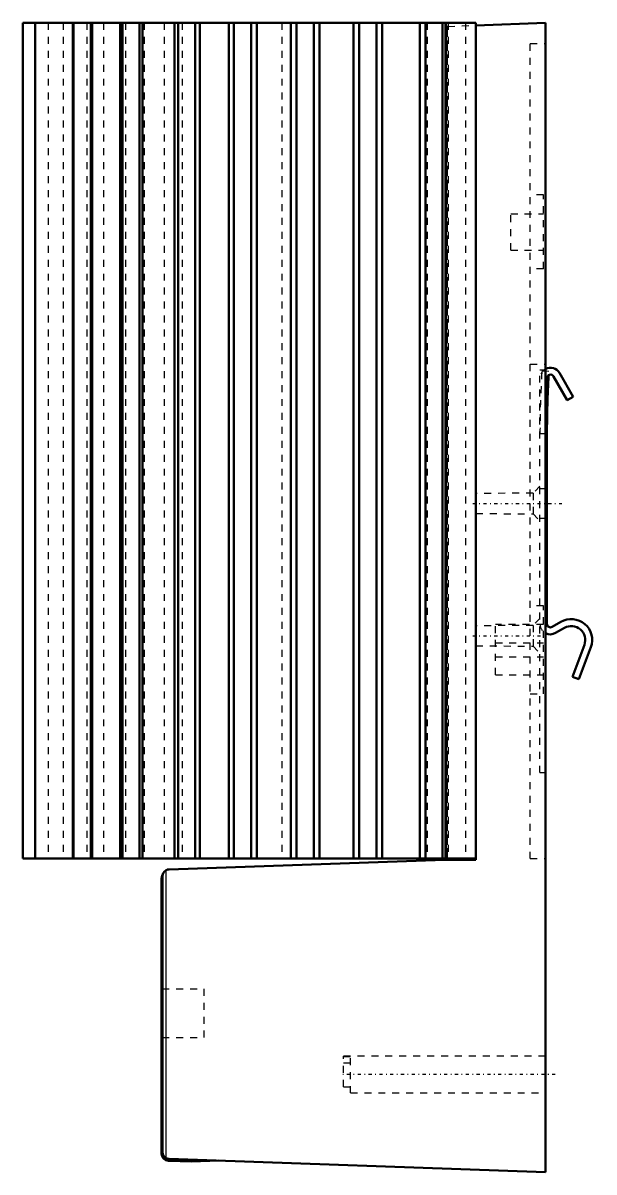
# Model space of a CAD drawing. Header units: millimetres. Extents: x -75 to 7, y 0 to 165.
import ezdxf

# ---------------------------------------------------------------- set-up
doc = ezdxf.new("R2010")
doc.units = ezdxf.units.MM
doc.linetypes.add('Center', pattern=[1.5, 0.45, -0.5, 0.05, -0.5])
doc.linetypes.add('Dashed', pattern=[2, 1, -1])
for name, color, linetype, lineweight in [('AM_0', 7, 'Continuous', 50), ('AM_4', 3, 'Continuous', 25), ('AM_7', 7, 'Center', 25), ('AM_9', 6, 'Dashed', 25)]:
    doc.layers.add(name, color=color, linetype=linetype, lineweight=lineweight)

# ---------------------------------------------------------------- blocks, each defined once
blk = doc.blocks.new('1_3105_XX0__1__2_0_in_3105_360__1__2')
at = {"layer": 'AM_0'}
for p, q in [((0.2, 78.71), (0.2, 114)), ((1.13, 114.25), (3.1, 110.83)), ((3.97, 111.33), (2, 114.75)), ((3.1, 110.83), (3.97, 111.33)), ((2.2, 79), (0.95, 78.28)), ((1.45, 77.41), (2.7, 78.13)), ((5.57, 75.7), (3.86, 71.1)), ((4.79, 70.75), (6.51, 75.35)), ((3.86, 71.1), (4.79, 70.75))]:
    blk.add_line(p, q, dxfattribs=at)
for centre, radius, start, end in [((0.7, 114), 1.5, 29.9966, 117.8181), ((0.7, 114), 0.5, 29.9966, 180), ((150.2, 106), 150, 176.7801, 180), ((3.7, 76.4), 3, 339.509, 120.0035), ((0.7, 78.71), 0.5, 180, 300.0035), ((3.7, 76.4), 2, 339.509, 120.0035), ((0.7, 78.71), 1.5, 242.1819, 300.0035)]:
    blk.add_arc(centre, radius, start, end, dxfattribs=at)
at = {"layer": 'AM_9'}
for p, q in [((0.47, 114.94), (-0.53, 115)), ((0.2, 106), (-0.8, 106)), ((0.2, 98.1), (-0.8, 98.1)), ((-0.8, 93.9), (0.2, 93.9))]:
    blk.add_line(p, q, dxfattribs=at)
for centre, radius, start, end in [((0.7, 114), 1.5, 117.8181, 180), ((150.2, 106), 151, 176.6428, 180), ((0.7, 78.71), 1.5, 180, 242.1819)]:
    blk.add_arc(centre, radius, start, end, dxfattribs=at)
blk = doc.blocks.new('2_3105_360__1__1_0_in_3105_360__1__2')
at = {"layer": 'AM_0'}
for p, q in [((-75, 165), (-10, 165)), ((-75, 165), (-75, 45)), ((-73.26, 165), (-73.26, 45)), ((-67.87, 165), (-67.87, 45)), ((-67.73, 165), (-67.73, 45)), ((-65.27, 165), (-65.27, 45)), ((-65.05, 165), (-65.05, 45)), ((-61.06, 165), (-61.06, 45)), ((-60.73, 165), (-60.73, 45)), ((-58.27, 165), (-58.27, 45)), ((-57.86, 165), (-57.86, 45)), ((-53.27, 165), (-53.27, 45)), ((-52.73, 165), (-52.73, 45)), ((-50.27, 165), (-50.27, 45)), ((-49.63, 165), (-49.63, 45)), ((-45.48, 165), (-45.48, 45)), ((-44.73, 165), (-44.73, 45)), ((-42.27, 165), (-42.27, 45)), ((-41.42, 165), (-41.42, 45)), ((-36.55, 165), (-36.55, 45)), ((-35.73, 165), (-35.73, 45)), ((-33.27, 165), (-33.27, 45)), ((-32.45, 165), (-32.45, 45)), ((-27.55, 165), (-27.55, 45)), ((-26.73, 165), (-26.73, 45)), ((-24.27, 165), (-24.27, 45)), ((-23.45, 165), (-23.45, 45)), ((-18.05, 165), (-18.05, 45)), ((-17.23, 165), (-17.23, 45)), ((-14.77, 165), (-14.77, 45)), ((-14.35, 165), (-14.35, 45)), ((-10, 165), (-10, 44.84)), ((-10, 164.65), (0, 165)), ((0, 165), (0, 0)), ((-75, 45), (-10, 45)), ((-54.03, 43.46), (-14.5, 44.84)), ((-14.5, 44.84), (-14.5, 45)), ((-14.5, 44.84), (-10, 44.84)), ((-55.1, 42.18), (-55.1, 2.62)), ((-55, 42.46), (-55, 2.89)), ((0, 0), (-54.03, 1.89)), ((-54.13, 1.62), (-50.8, 1.5)), ((-50.8, 1.5), (-46.88, 1.64))]:
    blk.add_line(p, q, dxfattribs=at)
for points in [[(-54.52, 43.32), (-54.71, 43.16), (-54.88, 42.93), (-54.99, 42.58), (-55, 42.47), (-55, 42.46)], [(-54.03, 43.46), (-54.12, 43.46), (-54.21, 43.44), (-54.29, 43.42), (-54.37, 43.39), (-54.45, 43.35), (-54.52, 43.32)], [(-55, 2.89), (-55, 2.88), (-54.99, 2.77), (-54.88, 2.42), (-54.71, 2.19), (-54.52, 2.03)], [(-54.52, 2.03), (-54.44, 1.99), (-54.36, 1.95), (-54.28, 1.93), (-54.19, 1.91), (-54.11, 1.89), (-54.03, 1.89)]]:
    blk.add_lwpolyline(points, dxfattribs=at)
for centre, start, end in [((-54.1, 42.18), 151.7503, 180), ((-54.1, 2.62), 180, 268)]:
    blk.add_arc(centre, 1, start, end, dxfattribs=at)
at = {"layer": 'AM_4'}
blk.add_line((-54.52, 43.32), (-54.52, 2.03), dxfattribs=at)
at = {"layer": 'AM_7'}
for p, q in [((-10.46, 96), (2.35, 96)), ((-10.46, 77), (-0.34, 77)), ((1.4, 14), (-29.4, 14))]:
    blk.add_line(p, q, dxfattribs=at)
at = {"layer": 'AM_9'}
for p, q in [((-71.4, 165), (-71.4, 45)), ((-69.22, 165), (-69.22, 45)), ((-65.85, 165), (-65.85, 45)), ((-63.43, 165), (-63.43, 45)), ((-60.3, 165), (-60.3, 45)), ((-57.63, 165), (-57.63, 45)), ((-54.75, 165), (-54.75, 45)), ((-52.15, 165), (-52.15, 45)), ((-37.85, 165), (-37.85, 45)), ((-17, 165), (-17, 45)), ((-14.28, 165), (-14.28, 45)), ((-14, 165), (-14, 45)), ((-11.5, 165), (-11.5, 45)), ((-14.14, 164.49), (-14.14, 45)), ((-14.07, 45), (-14.07, 164.51)), ((-14.02, 164.51), (-10, 164.65)), ((-2.2, 45), (-2.2, 162.07)), ((-2.2, 162.07), (0, 162.07)), ((-0.3, 140.31), (-2.2, 140.31)), ((-0.3, 129.69), (-0.3, 140.31)), ((-5, 132.4), (-5, 137.6)), ((-5, 137.6), (-0.3, 137.6)), ((-5, 132.4), (-0.3, 132.4)), ((-0.3, 129.69), (-2.2, 129.69)), ((-2.2, 116), (0, 116)), ((-0.8, 115.2), (0, 115.2)), ((-0.8, 57.35), (-0.8, 115.2)), ((-1.8, 97.5), (-10, 97.43)), ((-0.8, 98.5), (-1.8, 97.5)), ((-1.8, 97.5), (-1.8, 94.5)), ((-10, 94.57), (-1.8, 94.5)), ((-1.8, 94.5), (-0.8, 93.5)), ((-0.3, 81.31), (-2.2, 81.31)), ((-0.3, 68.69), (-0.3, 81.31)), ((-0.8, 79.5), (-1.8, 78.5)), ((-1.8, 78.5), (-10, 78.43)), ((-7.2, 71.4), (-7.2, 78.6)), ((-0.3, 78.6), (-7.2, 78.6)), ((-1.8, 78.5), (-1.8, 75.5)), ((-7.2, 76), (-0.3, 76)), ((-10, 75.57), (-1.8, 75.5)), ((-1.8, 75.5), (-0.8, 74.5)), ((-7.2, 74), (-0.3, 74)), ((-7.2, 71.4), (-0.3, 71.4)), ((-2.2, 68.69), (-0.3, 68.69)), ((-0.8, 57.35), (0, 57.35)), ((-2.2, 45), (0, 45)), ((-55, 26.3), (-49, 26.3)), ((-49, 19.3), (-49, 26.3)), ((-55, 19.3), (-49, 19.3)), ((-29, 12.25), (-29, 16.65)), ((0, 16.65), (-29, 16.65)), ((-29, 16.6), (-28, 16.6)), ((-28, 11.35), (-28, 16.6)), ((-29, 15.68), (-28, 15.68)), ((-29, 12.25), (-28, 12.25)), ((-28, 11.35), (0, 11.35))]:
    blk.add_line(p, q, dxfattribs=at)
for centre, radius, start, end in [((-14, 164.01), 0.5, 92, 106.2183), ((-54, 2.89), 1, 227.5799, 238.8387)]:
    blk.add_arc(centre, radius, start, end, dxfattribs=at)

msp = doc.modelspace()

# ---------------------------------------------------------------- block references
for name in ['2_3105_360__1__1_0_in_3105_360__1__2', '1_3105_XX0__1__2_0_in_3105_360__1__2']:
    msp.add_blockref(name, (0, 0))

doc.saveas('drawing.dxf')
